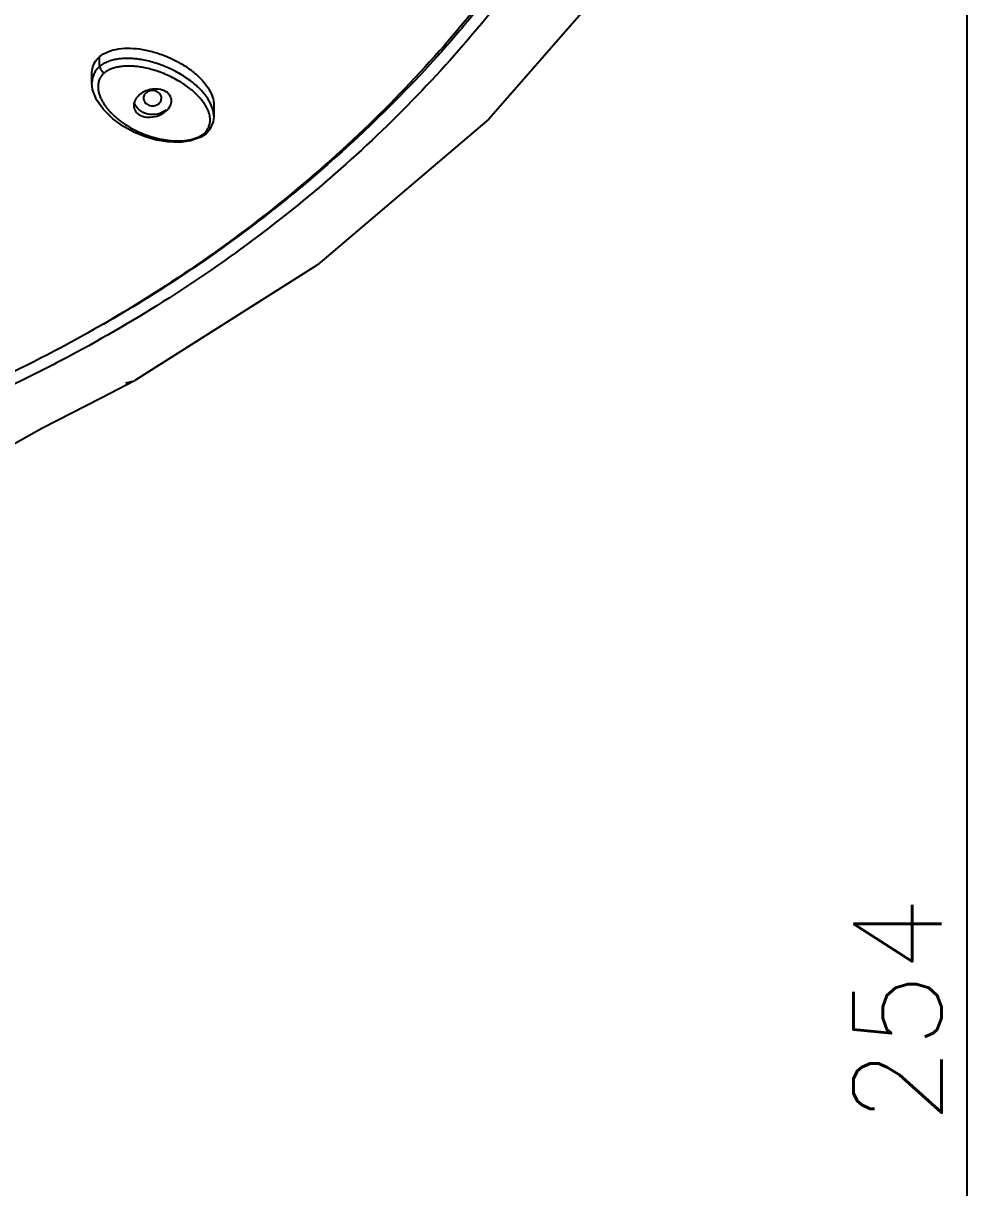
# Model space of a CAD drawing. Extents: x -1802 to -1505, y -7177 to -6757.
# Drawn here: x -1694.22 to -1656.75, y -6995.67 to -6949.41 of the extents above; entities that cross this region are included whole.
import ezdxf

# ---------------------------------------------------------------- set-up
doc = ezdxf.new("R2010")
doc.units = 0
doc.header["$LTSCALE"] = 5
doc.header["$MEASUREMENT"] = 0
doc.layers.add('D', color=2, linetype='CONTINUOUS')
doc.layers.add('DWG', color=7, linetype='CONTINUOUS')
doc.styles.add('GHS', font='romans', dxfattribs={"bigfont": 'ghs'})

msp = doc.modelspace()

# ---------------------------------------------------------------- linework, layer by layer
at = {"layer": 'D', "color": 2}
msp.add_line((-1656.748, -6864.901), (-1656.748, -7112.368), dxfattribs=at)
at = {"layer": 'DWG'}
for p, q in [((-1691.192, -6951.132), (-1691.192, -6950.74)), ((-1691.492, -6951.8), (-1691.492, -6951.398)), ((-1686.652, -6952.63), (-1686.652, -6953.097)), ((-1690.141, -6963.69), (-1689.8, -6963.61)), ((-1689.8, -6963.61), (-1689.791, -6963.606))]:
    msp.add_line(p, q, dxfattribs=at)
for points in [[(-1659.746, -6916.717), (-1660.333, -6924.135), (-1662.264, -6931.979), (-1665.506, -6939.542), (-1670.017, -6946.674), (-1675.728, -6953.219), (-1682.534, -6959.011), (-1689.791, -6963.606)], [(-1687.572, -6954.083), (-1688.018, -6954.145), (-1688.472, -6954.127), (-1688.924, -6954.052), (-1689.369, -6953.926), (-1689.805, -6953.749), (-1690.239, -6953.514), (-1690.665, -6953.208), (-1691.037, -6952.84), (-1691.311, -6952.448), (-1691.466, -6952.04), (-1691.492, -6951.795)], [(-1686.652, -6953.115), (-1686.679, -6953.331), (-1686.818, -6953.643), (-1686.96, -6953.801)], [(-1686.959, -6953.8), (-1687.17, -6953.939), (-1687.572, -6954.083)], [(-1689.8, -6963.61), (-1691.127, -6964.307), (-1693.482, -6965.506), (-1695.828, -6966.817), (-1697.873, -6968.145), (-1699.441, -6969.362), (-1700.509, -6970.366)]]:
    msp.add_lwpolyline(points, dxfattribs=at)
for points, start_tangent, end_tangent in [([(-1665.438, -6920.938), (-1666.252, -6929.207), (-1668.674, -6937.239), (-1672.627, -6944.804), (-1678.007, -6951.684), (-1684.652, -6957.684), (-1692.376, -6962.63)], (0, -1), (-0.882354, -0.470586)), ([(-1666.246, -6921.242), (-1666.373, -6924.492), (-1666.936, -6928.8), (-1667.944, -6933.048), (-1669.389, -6937.2), (-1671.26, -6941.224), (-1673.541, -6945.086), (-1676.214, -6948.757), (-1679.258, -6952.207), (-1682.649, -6955.407), (-1686.357, -6958.332), (-1690.355, -6960.958), (-1694.61, -6963.265), (-1699.087, -6965.233), (-1703.751, -6966.847), (-1708.563, -6968.094), (-1713.486, -6968.963)], (-0.000016, -1), (-0.990792, -0.135394)), ([(-1674.157, -6946.197), (-1676.663, -6949.448)], (-0.576547, -0.817064), (-0.643248, -0.765657)), ([(-1676.663, -6949.448), (-1677.818, -6950.774), (-1678.764, -6951.794)], (-0.643248, -0.765657), (-0.69, -0.723809)), ([(-1691.192, -6950.74), (-1690.856, -6950.54)], (0.757138, 0.653255), (0.926649, 0.375927)), ([(-1690.856, -6950.54), (-1690.436, -6950.429)], (0.926649, 0.375927), (0.989084, 0.147351)), ([(-1690.436, -6950.429), (-1689.971, -6950.402), (-1689.48, -6950.452)], (0.989084, 0.147351), (0.98529, -0.170889)), ([(-1689.48, -6950.452), (-1688.977, -6950.571), (-1688.459, -6950.758), (-1688.022, -6950.975)], (0.98529, -0.170889), (0.871107, -0.491093)), ([(-1691.483, -6951.27), (-1691.409, -6951.018)], (0.133762, 0.991013), (0.434657, 0.900596)), ([(-1691.409, -6951.018), (-1691.389, -6950.98)], (0.434657, 0.900596), (0.484813, 0.874618)), ([(-1691.389, -6950.98), (-1691.192, -6950.74)], (0.484813, 0.874618), (0.757138, 0.653255)), ([(-1691.04, -6951.024), (-1691.192, -6951.132)], (-0.861071, -0.508484), (-0.757168, -0.65322)), ([(-1690.477, -6950.837), (-1690.674, -6950.876), (-1690.865, -6950.938), (-1691.04, -6951.024)], (-0.988432, -0.151666), (-0.861071, -0.508484)), ([(-1690.279, -6950.814), (-1690.477, -6950.837)], (-0.997377, -0.072384), (-0.988432, -0.151666)), ([(-1689.417, -6950.878), (-1689.659, -6950.837), (-1689.88, -6950.814), (-1690.082, -6950.807), (-1690.279, -6950.814)], (-0.98012, 0.198405), (-0.997377, -0.072384)), ([(-1688.264, -6951.275), (-1688.573, -6951.135), (-1688.876, -6951.023), (-1689.157, -6950.939), (-1689.417, -6950.878)], (-0.895001, 0.446065), (-0.98012, 0.198405)), ([(-1688.022, -6950.975), (-1687.967, -6951.006)], (0.871107, -0.491093), (0.864066, -0.503378)), ([(-1687.967, -6951.006), (-1687.538, -6951.292), (-1687.189, -6951.596), (-1686.929, -6951.903)], (0.864066, -0.503378), (0.578527, -0.815663)), ([(-1691.492, -6951.398), (-1691.49, -6951.344), (-1691.483, -6951.27)], (0.000256, 1), (0.133762, 0.991013)), ([(-1691.312, -6951.257), (-1691.401, -6951.397), (-1691.459, -6951.546)], (-0.618709, -0.78562), (-0.268099, -0.963391)), ([(-1691.26, -6951.197), (-1691.312, -6951.257)], (-0.686017, -0.727586), (-0.618709, -0.78562)), ([(-1691.192, -6951.132), (-1691.26, -6951.197)], (-0.757124, -0.653272), (-0.686017, -0.727586)), ([(-1691.192, -6951.132), (-1691.165, -6951.214)], (0.000037, -1), (0.486166, -0.873866)), ([(-1691.008, -6951.387), (-1691.102, -6951.485), (-1691.173, -6951.596)], (-0.75715, -0.653241), (-0.456524, -0.889711)), ([(-1691.165, -6951.214), (-1691.095, -6951.312), (-1691.008, -6951.387)], (0.486166, -0.873866), (0.843302, -0.537441)), ([(-1690.888, -6951.302), (-1691.008, -6951.387)], (-0.857961, -0.513715), (-0.75725, -0.653126)), ([(-1690.748, -6951.231), (-1690.888, -6951.302)], (-0.92453, -0.381109), (-0.857961, -0.513715)), ([(-1690.42, -6951.142), (-1690.59, -6951.178), (-1690.748, -6951.231)], (-0.986474, -0.16392), (-0.92453, -0.381109)), ([(-1689.449, -6951.171), (-1689.676, -6951.134), (-1689.881, -6951.115), (-1690.066, -6951.111), (-1690.243, -6951.12), (-1690.42, -6951.142)], (-0.981854, 0.189636), (-0.986474, -0.16392)), ([(-1688.344, -6951.542), (-1688.641, -6951.41), (-1688.932, -6951.305), (-1689.202, -6951.226), (-1689.449, -6951.171)], (-0.898159, 0.439671), (-0.981854, 0.189636)), ([(-1688.061, -6951.693), (-1688.344, -6951.542)], (-0.863282, 0.504721), (-0.898159, 0.439671)), ([(-1687.971, -6951.434), (-1688.264, -6951.275)], (-0.859821, 0.510596), (-0.895001, 0.446065)), ([(-1687.299, -6951.93), (-1687.486, -6951.77), (-1687.709, -6951.603), (-1687.971, -6951.434)], (-0.732671, 0.680583), (-0.859821, 0.510596)), ([(-1691.487, -6951.697), (-1691.492, -6951.796)], (-0.100476, -0.994939), (-0.00368, -0.999993)), ([(-1691.459, -6951.546), (-1691.487, -6951.697)], (-0.268099, -0.963391), (-0.100476, -0.994939)), ([(-1691.221, -6951.716), (-1691.245, -6951.844), (-1691.248, -6951.974), (-1691.234, -6952.103)], (-0.272047, -0.962284), (0.175964, -0.984397)), ([(-1691.173, -6951.596), (-1691.221, -6951.716)], (-0.456524, -0.889711), (-0.272047, -0.962284)), ([(-1687.895, -6951.796), (-1688.061, -6951.693)], (-0.83917, 0.543869), (-0.863282, 0.504721)), ([(-1687.592, -6952.013), (-1687.808, -6951.854), (-1687.895, -6951.796)], (-0.78349, 0.621405), (-0.83917, 0.543869)), ([(-1686.652, -6953.097), (-1686.653, -6953.051), (-1686.669, -6952.918), (-1686.703, -6952.789), (-1686.753, -6952.662), (-1686.818, -6952.531), (-1686.903, -6952.39), (-1687.011, -6952.241), (-1687.143, -6952.087), (-1687.299, -6951.93)], (-0.00044, 1), (-0.732671, 0.680583)), ([(-1686.929, -6951.903), (-1686.754, -6952.204), (-1686.663, -6952.491)], (0.578527, -0.815663), (0.159021, -0.987275)), ([(-1678.764, -6951.794), (-1683.312, -6956.025)], (-0.69, -0.723809), (-0.770971, -0.63687)), ([(-1691.234, -6952.103), (-1691.203, -6952.229), (-1691.158, -6952.353), (-1691.101, -6952.472)], (0.175964, -0.984397), (0.47104, -0.882112)), ([(-1689.658, -6952.303), (-1689.789, -6952.487)], (-0.706318, -0.707895), (-0.414756, -0.909933)), ([(-1689.614, -6952.261), (-1689.658, -6952.303)], (-0.757141, -0.653252), (-0.706318, -0.707895)), ([(-1689.575, -6952.23), (-1689.614, -6952.261)], (-0.793458, -0.608625), (-0.757141, -0.653252)), ([(-1689.373, -6952.112), (-1689.575, -6952.23)], (-0.917094, -0.398671), (-0.793458, -0.608625)), ([(-1689.339, -6952.171), (-1689.43, -6952.308), (-1689.43, -6952.466), (-1689.422, -6952.488)], (-0.757141, -0.653252), (0.37794, -0.92583)), ([(-1689.334, -6952.096), (-1689.373, -6952.112)], (-0.932359, -0.361533), (-0.917094, -0.398671)), ([(-1688.838, -6952.173), (-1688.998, -6952.093), (-1689.181, -6952.093), (-1689.339, -6952.171)], (-0.755859, 0.654735), (-0.757141, -0.653252)), ([(-1688.688, -6952.066), (-1689.007, -6952.026), (-1689.334, -6952.096)], (-0.95028, 0.311397), (-0.932359, -0.361533)), ([(-1688.734, -6952.416), (-1688.745, -6952.311), (-1688.838, -6952.173)], (0.090849, 0.995865), (-0.755859, 0.654735)), ([(-1688.836, -6952.606), (-1688.745, -6952.469), (-1688.734, -6952.416)], (0.757141, 0.653252), (0.090849, 0.995865)), ([(-1688.547, -6952.13), (-1688.688, -6952.066)], (-0.849969, 0.526833), (-0.95028, 0.311397)), ([(-1688.446, -6952.212), (-1688.547, -6952.13)], (-0.681395, 0.731916), (-0.849969, 0.526833)), ([(-1688.333, -6952.489), (-1688.337, -6952.432), (-1688.446, -6952.212)], (0.004627, 0.999989), (-0.681395, 0.731916)), ([(-1687.413, -6952.165), (-1687.592, -6952.013)], (-0.737758, 0.675066), (-0.78349, 0.621405)), ([(-1687.136, -6952.458), (-1687.262, -6952.314), (-1687.413, -6952.165)], (-0.624806, 0.78078), (-0.737758, 0.675066)), ([(-1686.952, -6952.729), (-1687.033, -6952.598), (-1687.136, -6952.458)], (-0.48874, 0.872429), (-0.624806, 0.78078)), ([(-1691.101, -6952.472), (-1691.033, -6952.588), (-1690.957, -6952.7), (-1690.874, -6952.808), (-1690.785, -6952.911), (-1690.69, -6953.01), (-1690.588, -6953.108), (-1690.473, -6953.207), (-1690.339, -6953.311), (-1690.183, -6953.42), (-1690.003, -6953.532), (-1689.804, -6953.641), (-1689.59, -6953.744), (-1689.371, -6953.834), (-1689.157, -6953.908), (-1688.956, -6953.966), (-1688.772, -6954.009), (-1688.601, -6954.041), (-1688.438, -6954.064), (-1688.279, -6954.079), (-1688.12, -6954.087), (-1687.96, -6954.085), (-1687.797, -6954.07), (-1687.632, -6954.044)], (0.47104, -0.882112), (0.979917, 0.199404)), ([(-1689.789, -6952.487), (-1689.833, -6952.68)], (-0.414756, -0.909933), (-0.003891, -0.999992)), ([(-1689.833, -6952.68), (-1689.829, -6952.735), (-1689.723, -6952.954), (-1689.484, -6953.102), (-1689.163, -6953.142), (-1688.833, -6953.071), (-1688.553, -6952.905)], (-0.003891, -0.999992), (0.757141, 0.653252)), ([(-1688.553, -6952.85), (-1688.889, -6953.017), (-1689.277, -6953.017), (-1689.614, -6952.85), (-1689.808, -6952.56)], (-0.757141, -0.653252), (-0.294208, 0.955741)), ([(-1689.422, -6952.488), (-1689.337, -6952.604)], (0.37794, -0.92583), (0.755854, -0.654741)), ([(-1689.337, -6952.604), (-1689.177, -6952.684), (-1688.994, -6952.684)], (0.755854, -0.654741), (0.974161, 0.225853)), ([(-1688.994, -6952.684), (-1688.836, -6952.606)], (0.974161, 0.225853), (0.757141, 0.653252)), ([(-1688.553, -6952.905), (-1688.382, -6952.69)], (0.757141, 0.653252), (0.432659, 0.901558)), ([(-1688.382, -6952.69), (-1688.378, -6952.68), (-1688.333, -6952.489)], (0.432659, 0.901558), (0.004627, 0.999989)), ([(-1686.89, -6952.851), (-1686.952, -6952.729)], (-0.415124, 0.909765), (-0.48874, 0.872429)), ([(-1686.813, -6953.08), (-1686.844, -6952.967), (-1686.89, -6952.851)], (-0.19705, 0.980393), (-0.415124, 0.909765)), ([(-1686.663, -6952.491), (-1686.652, -6952.63)], (0.159021, -0.987275), (0.000369, -1)), ([(-1686.868, -6953.563), (-1686.824, -6953.441), (-1686.802, -6953.317)], (0.418481, 0.908225), (0.099995, 0.994988)), ([(-1686.802, -6953.317), (-1686.799, -6953.197), (-1686.813, -6953.08)], (0.099995, 0.994988), (-0.19705, 0.980393)), ([(-1687.632, -6954.044), (-1687.47, -6954.003), (-1687.312, -6953.949), (-1687.163, -6953.878), (-1687.037, -6953.789)], (0.979917, 0.199404), (0.757414, 0.652935)), ([(-1687.037, -6953.789), (-1686.937, -6953.682), (-1686.868, -6953.563)], (0.757069, 0.653335), (0.418481, 0.908225)), ([(-1686.963, -6953.798), (-1686.991, -6953.807), (-1687.002, -6953.785)], (-0.707001, -0.707212), (-0.142151, 0.989845)), ([(-1683.312, -6956.025), (-1684.116, -6956.676), (-1685.026, -6957.384)], (-0.770971, -0.63687), (-0.796075, -0.605198)), ([(-1685.026, -6957.384), (-1691.048, -6961.373)], (-0.796075, -0.605198), (-0.867135, -0.498072)), ([(-1692.376, -6962.63), (-1694.066, -6963.496), (-1695.79, -6964.312), (-1697.545, -6965.075), (-1699.33, -6965.785), (-1701.142, -6966.442), (-1702.979, -6967.044), (-1703.906, -6967.325), (-1704.839, -6967.591), (-1705.777, -6967.844), (-1706.248, -6967.965), (-1706.484, -6968.024), (-1706.72, -6968.082)], (-0.882354, -0.470586), (-0.971357, -0.237625))]:
    msp.add_spline(points, degree=3, dxfattribs=dict(at, start_tangent=start_tangent, end_tangent=end_tangent))

# ---------------------------------------------------------------- texts
at = {"layer": 'D', "insert": (-1659.498, -6988.634), "char_height": 3.5, "attachment_point": 5, "rotation": 90, "style": 'GHS'}
msp.add_mtext('254', dxfattribs=at)

doc.saveas('drawing.dxf')
